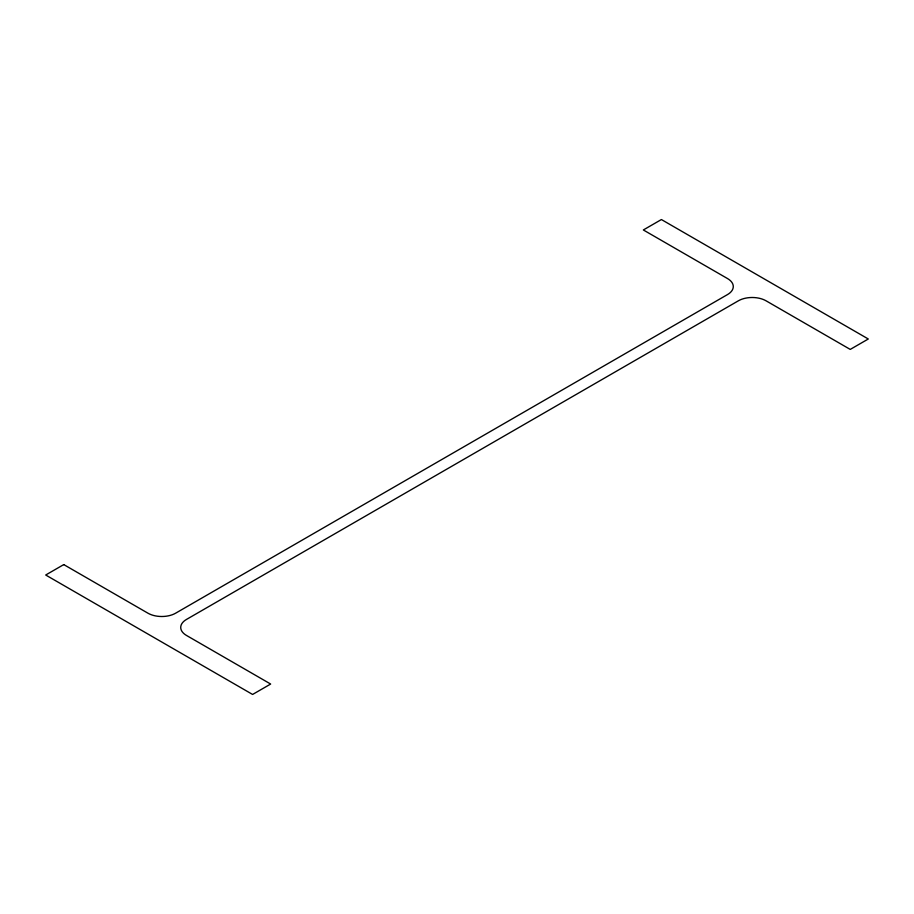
<?xml version="1.0" encoding="UTF-8"?>
<svg xmlns="http://www.w3.org/2000/svg" width="914" height="914" viewBox="0 0 914 914"><rect width="100%" height="100%" fill="white"/><g stroke="black" fill="none" stroke-linecap="round" stroke-linejoin="round"><path stroke-width="1.37" d="M63.763 564.589L45.7 575.009L252.595 694.457L270.658 684.038L186.456 635.424A19.56 11.288 0 0 1 186.456 619.452L738.386 300.797A19.56 11.288 0 0 1 766.035 300.797L850.237 349.411L868.3 338.991L661.405 219.543L643.342 229.962L727.544 278.576A19.56 11.288 0 0 1 727.544 294.548L175.614 613.203A19.56 11.288 0 0 1 147.965 613.203L63.763 564.589"/></g></svg>
